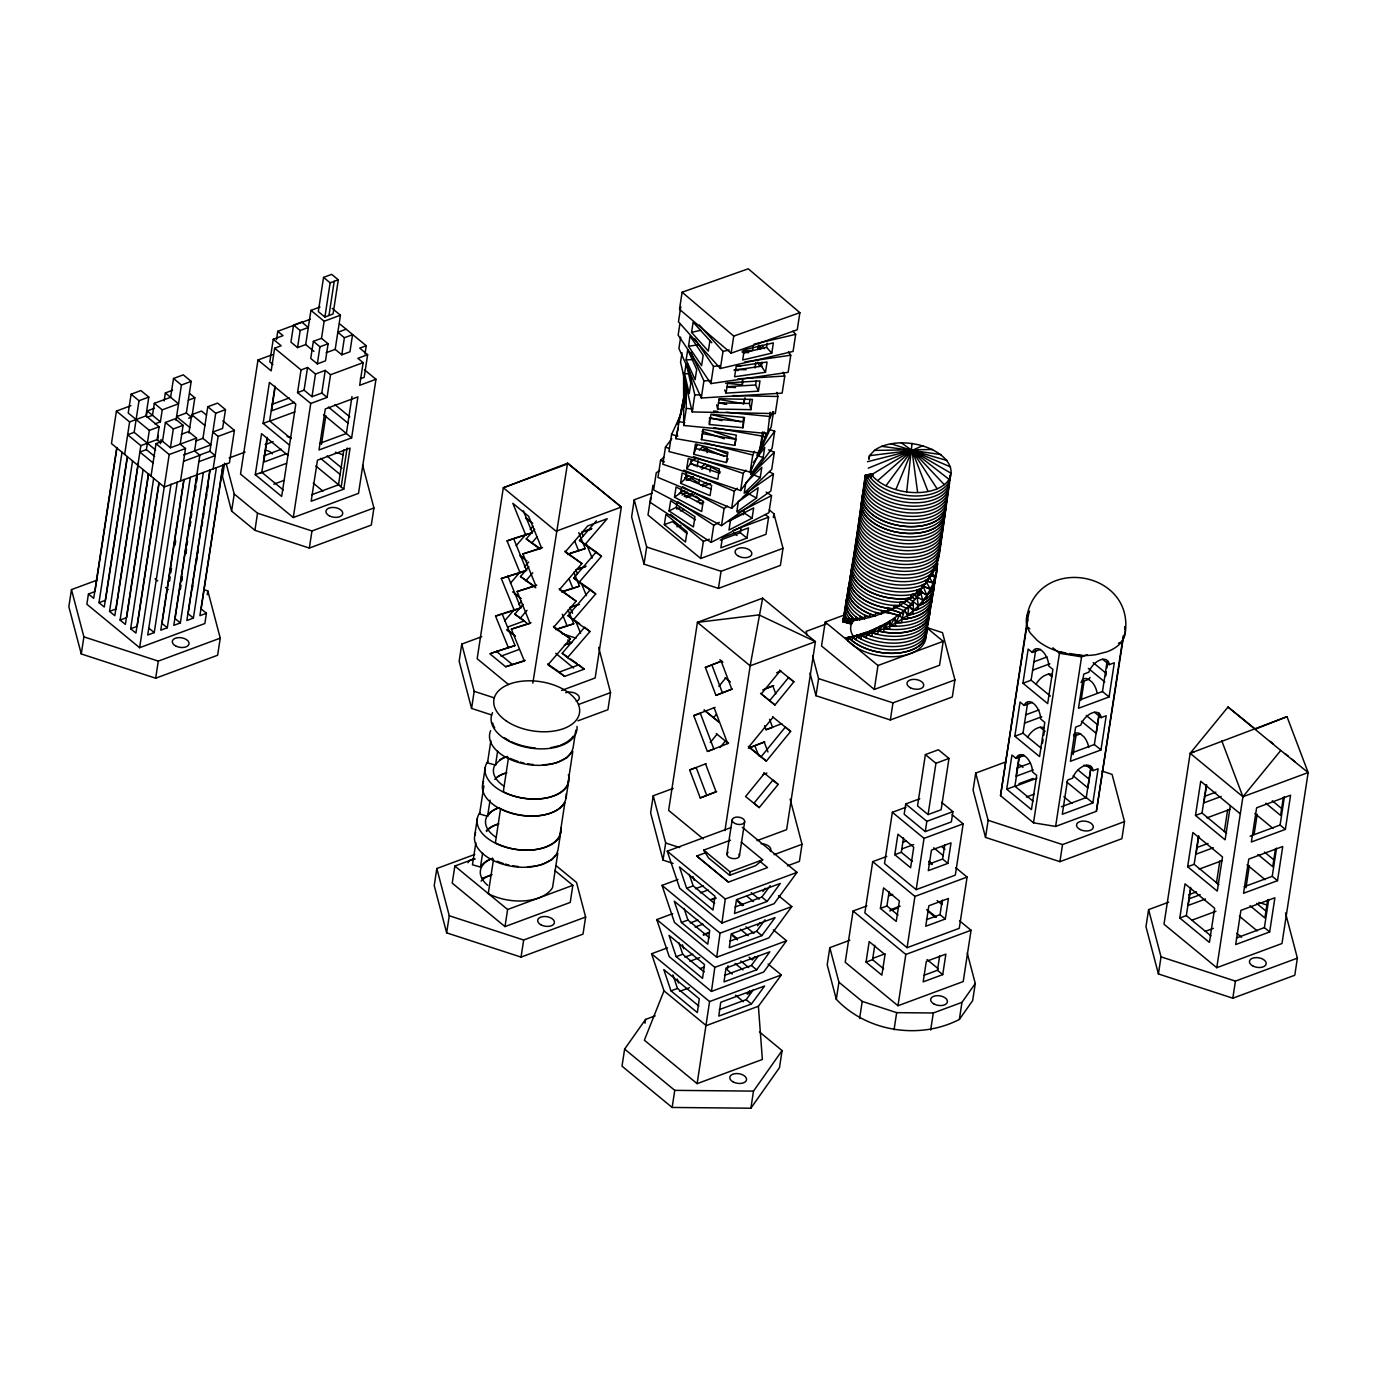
<?xml version="1.0" encoding="UTF-8"?>
<svg xmlns="http://www.w3.org/2000/svg" width="1377" height="1377" viewBox="0 0 1377 1377"><rect width="100%" height="100%" fill="white"/><g stroke="black" fill="none" stroke-linecap="round" stroke-linejoin="round"><path stroke-width="1.5" d="M912.056 443.36L906.686 491.709M843.189 621.715L851.399 623.988L851.915 620.562L851.399 623.988L843.189 621.715L851.451 623.058M741.239 842.122L762.686 859.782L755.732 865.651L729.638 875.324L730.068 871.882L703.681 850.143L730.533 840.177M949.51 482.948A42.274 24.304 8.7 0 1 908.063 502.467A42.274 24.304 8.7 0 1 865.685 475.013L865.169 478.439L865.685 475.013L872.261 475.495M667.484 947.841L651.545 953.762L709.585 1001.561L697.123 1083.647L762.359 1059.464L758.4 1006.26L781.344 974.95L768.073 964.038M773.306 929.836L786.56 940.766L763.633 972.059L711.461 991.406L714.818 967.36L656.777 919.578L672.716 913.657M778.539 895.652L791.792 906.582L768.865 937.875L716.694 957.222L720.051 933.176L662.01 885.377L677.949 879.473M742.306 827.319L797.025 872.381L774.098 903.691L721.909 923.038L725.283 898.992L667.243 851.193L731.015 827.543M938.253 559.32L939.252 552.779L938.253 559.32A42.274 24.304 8.7 0 1 887.373 572.677A42.274 24.304 8.7 0 1 856.769 539.457M97.457 579.992L71.466 589.614L68.85 606.723L81.277 653.955L155.67 678.207L217.635 655.245L220.251 638.153L207.824 590.905L203.813 589.597M117.011 447.491L94.961 591.576L88.438 593.986L86.871 604.245L139.628 647.706L204.863 623.523L206.43 613.264L201.145 608.909L223.194 464.841M130.918 405.699L116.425 411.086L111.451 443.566L164.224 487.01L229.443 462.827L234.417 430.347L222.867 420.846M81.277 653.955L83.894 636.862L71.466 589.614M116.735 447.904L93.705 598.341L88.438 593.986M127.286 456.596L104.256 607.033L98.989 602.678L122.002 452.258M160.455 442.292L157.15 439.59L159.112 426.767L145.928 415.906L148.802 397.092L140.884 390.569L131.108 394.201L128.216 413.014L149.336 430.381L146.392 449.625L154.637 456.407M124.653 454.427L129.61 421.947L116.425 411.086M127.235 458.3L105.513 600.269L98.989 602.678M155.618 450.004L134.171 432.344L139.008 400.724L131.108 394.201M134.171 432.344L127.648 434.771L140.85 445.632L114.825 615.726L109.54 611.371L132.553 460.934M138.44 462.758L116.064 608.961L109.54 611.371M146.427 416.078L147.201 410.948L154.448 408.263M148.389 473.981L125.376 624.418L120.092 620.063L143.122 469.626M191.3 417.076L186.36 412.997L191.196 381.377L183.279 374.854L173.502 378.486L170.628 397.282L154.31 403.341L152.486 415.303L147.046 417.317M148.664 473.568L126.615 617.653L120.092 620.063M151.022 476.149L155.997 443.669L162.52 441.26L170.438 447.766L196.532 438.093L194.57 450.916L199.837 455.271L173.812 625.347L180.335 622.938L203.366 472.5M157.529 440.623L158.303 435.493M154.964 423.841L160.403 421.827L162.228 409.847L154.31 403.341M164.121 400.914L165.343 392.944L172.59 390.259M158.94 482.673L135.927 633.093L130.643 628.755L153.673 478.318M160.438 443.687L161.092 439.452M162.52 441.26L165.395 422.446L175.189 418.815L183.107 425.338L180.215 444.151L185.499 448.489L180.525 480.969M158.889 484.377L137.166 626.328L130.643 628.755M139.628 647.706L169.199 454.53L155.997 443.669M170.438 447.766L173.313 428.97L165.395 422.446M176.015 420.295L181.42 385.009L173.502 378.486M171.023 484.188L147.718 635.021L154.241 632.611L177.272 482.174M188.924 432.98L191.73 414.666L201.507 411.034L206.464 415.114M189.888 393.684L194.845 397.764L191.902 416.99L188.632 418.195M183.795 479.764L160.765 630.184L167.288 627.774L190.319 477.337M184.07 479.351L162.021 623.42L167.288 627.774M169.543 581.128L170.197 576.894M170.834 572.66L171.488 568.426M175.051 545.12L175.705 540.868M155.67 678.207L158.286 661.115L220.251 638.153M197.1 474.514L175.068 618.583L180.335 622.938M183.692 454.944L210.87 444.874L202.953 438.351L207.789 406.731L217.583 403.1L225.501 409.623L222.626 428.419L212.833 432.051L218.117 436.389L213.142 468.868M181.385 581.352L182.039 577.118M185.602 553.812L186.256 549.561M186.911 545.326L187.547 541.092M189.819 526.255L190.474 522.021M191.128 517.786L191.764 513.552M195.327 490.246L195.982 486.012M196.636 481.761L197.272 477.526M180.37 589.425L181.024 585.173M181.661 580.939L182.315 576.705M185.878 553.399L186.532 549.165M190.095 525.859L190.749 521.625M198.856 461.674L215.173 455.632L209.889 451.277L215.707 413.255L207.789 406.731M209.872 470.091L186.859 620.511L193.382 618.101L216.396 467.664M210.147 469.677L188.115 613.746L193.382 618.101M192.212 589.631L192.866 585.397M196.429 562.091L197.083 557.857M197.737 553.606L198.374 549.371M201.954 526.066L202.591 521.831M203.245 517.597L203.899 513.363M206.154 498.526L206.808 494.291M207.462 490.057L208.099 485.806M222.919 465.254L199.906 615.674L206.43 613.264M224.537 463.257L222.506 476.562L231.611 511.125L254.917 530.317L309.343 548.063L371.308 525.085L373.924 507.993L362.564 464.858M207.256 594.709L207.824 590.905M231.611 511.125L234.228 494.016L226.189 463.533M272.474 354.629L257.981 359.999L240.527 474.101L293.284 517.545L358.519 493.362L375.973 379.277L364.44 369.776M310.376 319.206L277.758 331.289L283.042 335.644L273.248 339.258L269.789 361.927L272.956 364.544M289.514 445.15L263.127 423.41L269.41 382.393L295.797 404.115L281.665 496.426L255.279 474.704L261.561 433.669L287.948 455.408M273.248 339.258L281.166 345.782L274.643 348.209L271.183 370.861L257.981 359.999M276.502 339.534L277.758 331.289M283.249 489.937L261.802 472.277L267.138 437.404M291.098 438.661L269.651 421.001L274.987 386.128M267.138 439.573L263.678 462.138L286.709 453.601M274.987 388.297L271.527 410.845L294.54 402.325M254.917 530.317L257.533 513.208L234.228 494.016M293.559 325.058L300.169 330.497L308.31 327.468L301.718 322.046L293.559 325.058L290.943 342.15L297.552 347.589L305.694 344.56L313.939 351.359M297.552 347.589L300.169 330.497M293.284 517.545L310.754 403.461L297.552 392.6L301.029 369.931L274.643 348.209M305.694 344.56L310.927 310.376L319.998 307.019M310.754 403.461L327.055 397.419L321.788 393.065L311.994 396.696L304.076 390.173L307.553 367.504L301.029 369.931M321.512 338.329L313.354 341.358L310.737 358.45L317.33 363.889L325.488 360.86L328.105 343.768L321.512 338.329L324.129 321.237L310.927 310.376M323.543 277.397L318.311 311.581L324.903 317.02L333.062 313.99L338.294 279.806L331.685 274.367L323.543 277.397L330.136 282.819L324.903 317.02M311.994 396.696L315.471 374.028L307.553 367.504M317.33 363.889L319.946 346.78L313.354 341.358M328.983 315.505L334.215 281.304M321.788 393.065L325.247 370.396L315.471 374.028M327.055 397.419L330.532 374.751L325.247 370.396M345.971 329.258L337.813 332.287L344.405 337.726L352.564 334.697L349.947 351.789L341.789 354.818L335.196 349.379L340.429 315.195L332.184 308.396M321.461 444.358L325.85 415.647M309.343 548.063L311.959 530.971L373.924 507.993M341.789 354.818L344.405 337.726M343.785 489.145L350.068 448.127L317.45 460.211L311.168 501.245L343.785 489.145L338.501 484.807L343.837 449.935M351.996 396.593L346.35 433.531L319.498 443.48M341.152 486.976L347.107 448.007M351.634 437.869L357.917 396.851L325.299 408.935L319.016 449.969L351.634 437.869L323.561 414.632M360.258 378.795L364.182 377.35L367.642 354.681L357.865 358.313L363.132 362.65L359.672 385.319L375.973 379.277M364.991 353.992L366.248 345.747L339.878 324.025M481.743 636.673L461.76 644.092L459.143 661.184L471.571 708.415L491.675 714.973M474.807 854.428L436.836 868.508L434.22 885.6L446.647 932.849L521.04 957.101L583.005 934.14L585.621 917.048L576.533 882.485L556.325 865.84M471.571 708.415L474.187 691.323L461.76 644.092M474.617 858.714L454.84 866.047L452.224 883.139L504.998 926.601L570.233 902.417L572.849 885.325L554.707 870.384M446.647 932.849L449.263 915.757L436.836 868.508M474.704 835.615L477.32 818.523M482.621 784.477L485.238 767.368M483.895 785.819L479.575 813.979L487.596 816.251A33.823 19.45 8.7 0 1 499.576 807.593M490.883 740.706L487.51 762.841L495.513 765.113A33.823 19.45 8.7 0 1 507.511 756.438M475.857 842.655L472.466 864.79L480.47 867.062A33.823 19.45 8.7 0 1 492.467 858.387M487.596 816.251L490.057 800.157M495.513 765.113L497.665 751.033M480.47 867.062L482.638 852.983M508.526 757.522L503.293 791.723A42.274 24.304 8.7 0 0 567.599 785.561L572.832 751.377L567.014 757.66L557.84 762.204A42.274 24.304 8.7 0 1 542.607 764.82M493.482 859.472L488.25 893.673A42.274 24.304 8.7 0 0 552.556 887.511L557.788 853.327L551.97 859.609L542.796 864.154A42.274 24.304 8.7 0 1 527.58 866.77M532.83 683.181L567.548 463.223L621.32 507.046L595.157 677.983L561.558 690.445M504.998 926.601L507.614 909.508L454.84 866.047M521.04 957.101L523.656 940.009L585.621 917.048M575.793 730.189L573.176 747.298A42.274 24.304 8.7 0 1 524.327 763.891A42.274 24.304 8.7 0 1 490.66 730.602M560.749 832.138L558.133 849.248A42.274 24.304 8.7 0 1 556.463 853.774M566.067 798.092L568.667 781M652.216 493.138L634.229 499.799L631.613 516.891L644.04 564.14L718.433 588.392L780.398 565.413L783.014 548.321L773.926 513.776L769.261 509.938M598.668 647.431L610.545 692.614L607.928 709.706L577.944 720.825M650.615 497.94L647.999 515.032L700.755 558.494L765.991 534.31L768.607 517.201L765.302 514.499M682.114 292.217L679.498 309.309L731.118 353.183L797.266 329.757L799.882 312.665L748.262 268.79L682.114 292.217L733.734 336.091L731.118 353.183M652.922 485.341L650.305 502.433L711.134 542.366L768.917 512.709L771.533 495.617L766.163 492.088M680.789 306.623L678.465 321.822L720.378 368.52L793.066 351.428L795.682 334.336L792.877 331.22M679.894 323.75L678.155 335.145L710.893 383.581L788.143 372.306L790.759 355.214L788.419 351.755M644.04 564.14L646.656 547.03L634.229 499.799M663.645 457.336L660.564 460.331L657.948 477.423L731.669 508.32L771.722 469.35L774.339 452.258L768.521 449.814M680.651 337.107L678.913 348.501L701.289 397.987L782.153 393.133L784.77 376.041L783.048 372.238M671.752 438.729L665.452 447.164L662.836 464.256L740.602 490.539L772.084 448.317L774.7 431.225L768.71 429.211M682.011 352.736L680.565 362.237L692.201 411.947L775.285 413.582L777.902 396.49L776.921 392.359M681.202 413.72L671.563 434.478L668.947 451.57L750.155 472.104L771.206 426.818L773.53 411.637M683.594 372.616L683.698 425.476L767.591 433.6L770.156 412.239M686.159 359.931L687.725 349.672L696.676 369.466L695.11 379.725L686.159 359.931L694.232 359.449M688.5 346.247L690.066 335.988L703.165 355.369L701.599 365.628L688.5 346.247L698.156 344.852M684.576 373.735L686.142 363.476L690.789 383.357L689.223 393.615L684.576 373.735L688.724 373.804M709.895 340.842L708.329 351.101L691.564 332.408L693.13 322.149L711.823 342.735M763.65 432.43L759.192 453.119L675.918 438.661L683.887 396.748M684.989 379.501L683.732 387.712L684.008 407.334L685.591 397.075L685.367 381.377M680.772 412.773L677.346 424.305M664.351 524.654L665.917 514.396L687.02 531.78L685.453 542.039L664.351 524.654L672.51 521.625L687.106 533.656M669.067 510.987L670.651 500.746L694.972 516.702L693.406 526.961L669.067 510.987L676.296 507.287L676.916 503.19M683.698 425.476L686.314 408.384L685.918 380.654M674.506 497.217L676.073 486.959L703.217 501.245L701.65 511.504L674.506 497.217L680.668 492.897L681.305 488.801M680.582 483.275L682.149 473.017L711.634 485.375L710.067 495.634L680.582 483.275L685.591 478.404L686.538 472.242M692.201 411.947L694.8 394.838L687.536 363.786M686.693 468.731L688.259 458.472L719.362 468.989L717.796 479.23L686.693 468.731L690.617 463.447L691.254 459.35M701.289 397.987L703.905 380.895L690.996 352.34M693.836 454.307L695.402 444.048L727.882 452.276L726.316 462.534L693.836 454.307L697.089 444.547M696.056 448.541L696.676 444.427M697.175 466.751L698.122 460.589M701.427 439.59L702.993 429.331L736.299 435.115L734.733 445.373L701.427 439.59L703.337 429.538M710.893 383.581L713.51 366.489L694.8 338.811M699.499 479.144L698.879 483.258L691.271 478.267L687.725 480.091M709.396 424.495L710.962 414.236L744.527 417.489L742.943 427.748L709.396 424.495L709.327 420.398M673.233 788.367L653.232 795.768L650.615 812.86L663.043 860.109L673.112 863.379M707.021 452.706L707.606 448.919M720.378 368.52L722.994 351.428L699.241 324.972M717.641 409.021L719.207 398.762L752.444 399.416L750.878 409.675L717.641 409.021L716.677 404.872M709.912 471.984L710.79 466.287M655.159 1015.865L645.555 1019.428L624.624 1049.085L622.008 1066.177L672.148 1107.452L750.878 1108.21L779.468 1067.674L782.084 1050.565L759.45 1031.924M700.755 558.494L703.372 541.385L670.392 514.241M726.075 393.116L727.641 382.858L759.984 380.913L758.417 391.171L726.075 393.116L724.681 390.018M711.134 542.366L713.751 525.274L719.345 522.399M663.043 860.109L665.659 842.999L653.232 795.768M725.576 383.185L742.341 384.82L742.978 380.706M644.97 1023.231L645.555 1019.428M659.635 470.452L656.244 472.827L653.627 489.919L721.479 525.635L724.095 508.543L727.486 506.151M718.725 399.399L743.718 403.736L744.337 399.623M753.047 346.643L752.462 350.446L742.014 351.066M742.943 427.748L743.494 417.506M718.433 588.392L721.049 571.3L783.014 548.321M731.669 508.32L734.285 491.228L737.366 488.233M750.878 409.675L749.415 403.461L750.052 399.364M755.009 367.986L755.87 362.289M757.849 349.534L758.469 345.42L760.104 349.018M758.417 391.171L755.629 384.992L756.248 380.878M740.602 490.539L743.219 473.447L745.749 470.073M765.492 372.272L767.058 362.013L736.161 366.523L734.595 376.782L765.492 372.272L761.395 366.213L762.032 362.117M771.774 353.149L773.358 342.89L744.286 349.724L742.702 359.982L771.774 353.149L766.541 347.314L767.178 343.2M746.936 538.132L748.52 527.89L722.426 537.564L720.86 547.805L746.936 538.132L740.344 532.71L740.981 528.613M743.477 514.723L744.096 510.609M750.155 472.104L752.771 455.012L754.527 451.243M751.825 466.252L750.568 474.463L763.168 457.577L764.734 447.318L753.408 462.517M759.192 453.119L762.703 431.896M752.1 518.182L753.667 507.924L730.567 519.783L728.984 530.042L752.1 518.182L744.492 513.191L728.502 521.401M756.989 455.116L765.405 436.991L766.042 432.894M756.541 497.992L758.107 487.733L738.365 501.589L736.798 511.831L756.541 497.992L748.055 493.534L743.132 496.994M760.224 477.612L761.808 467.354L745.766 482.948L744.2 493.207L760.224 477.612L752.858 474.531M672.148 1107.452L674.764 1090.36L624.624 1049.085M769.674 471.95L773.444 473.946L770.827 491.038L721.479 525.635M724.956 830.606L750.172 665.814L762.634 598.169L815.408 641.63L786.628 829.66L756.989 840.658M773.34 517.563L773.926 513.776M726.918 853.947L732.168 819.763M739.432 855.978L744.682 821.811A6.334 3.649 8.7 0 0 735.869 817.163A6.334 3.649 8.7 0 0 734.716 823.377A6.334 3.649 8.7 0 0 744.682 821.811M750.878 1108.21L753.494 1091.118L782.084 1050.565M844.979 614.744L825.202 622.077L821.553 646.002L874.309 689.447L939.544 665.263L943.211 641.338L926.721 627.757M926.428 627.413L942.505 632.663L954.932 679.894L952.316 696.986L890.351 719.964L815.959 695.712L818.575 678.603L812.637 656.02M790.14 799.108L802.034 844.29L799.417 861.382L787.42 865.84M864.756 478.645L865.29 475.237L869.73 475.891M869.524 455.598L868.99 459.023L869.524 455.598L874.464 450.399L932.625 449.504M844.824 611.887A42.274 24.304 8.7 0 0 844.204 621.406L854.274 620.631L845.977 621.268L846.511 617.843L848.748 620.993L858.646 618.841L851.485 620.666L852.002 617.257A42.274 24.304 8.7 0 1 847.01 598.22M874.464 450.399A42.274 24.304 8.7 0 1 938.426 453.188A42.274 24.304 8.7 0 1 933.572 490.126A42.274 24.304 8.7 0 1 871.297 474.497L870.78 477.922L869.059 474.704L872.984 474.084M925.464 632.284A42.274 24.304 8.7 0 1 898.527 656.347A42.274 24.304 8.7 0 1 848.249 641.045L848.766 637.62L858.99 634.745L849.075 637.568L851.933 640.58A42.274 24.304 8.7 0 0 901.591 652.612A42.274 24.304 8.7 0 0 925.981 628.893M851.933 640.58L852.466 637.172L858.99 634.745M864.636 618.566L859.661 619.667L860.195 616.242L864.636 618.566L865.41 616.672M869.748 617.292L864.412 618.703L864.928 615.278L869.748 617.292L869.317 615.226M870.144 614.039L875.273 615.708L869.627 617.464L870.144 614.039A42.274 24.304 8.7 0 1 848.542 586.74M875.187 615.898L875.703 612.472L881.039 613.746L875.187 615.898A42.274 24.304 8.7 0 1 850.005 583.246M849.816 940.25L829.815 947.651L827.198 964.743L836.304 999.306C867.114 1031.924 919.698 1039.928 959.356 1019.445L972.661 1000.597L975.277 983.505L967.256 953.004M881.073 613.97L881.59 610.562L887.046 611.422L881.073 613.97A42.274 24.304 8.7 0 1 849.798 581.301M874.309 689.447L877.975 665.521L825.202 622.077M883.569 632.077L884.946 623.867L880.161 626.26L878.251 630.786L883.569 632.077A42.274 24.304 8.7 0 0 929.251 608.445A42.274 24.304 8.7 0 1 877.958 630.924L872.329 632.68L875.324 628.446L879.92 626.363L877.442 634.349L872.329 632.68L879.92 626.363M887.872 608.255L893.346 608.703L887.339 611.681L887.872 608.255A42.274 24.304 8.7 0 1 851.554 573.176M893.398 608.909L893.931 605.484L899.319 605.501L893.398 608.909A42.274 24.304 8.7 0 1 850.9 574.674M836.304 999.306L838.92 982.214L829.815 947.651M899.422 605.708L899.956 602.283L905.171 601.869L899.422 605.708A42.274 24.304 8.7 0 1 853.034 568.34M866.908 905.877L853.069 911.006L845.22 962.282L897.976 1005.744L963.212 981.56L971.06 930.267L959.511 920.765M852.69 566.343A42.274 24.304 8.7 0 0 863.327 591.783A42.274 24.304 8.7 0 0 905.119 602.093L905.687 598.668A42.274 24.304 8.7 0 1 852.604 564.312A42.274 24.304 8.7 0 0 867.062 590.303A42.274 24.304 8.7 0 0 911.006 598.014L916.17 593.367L911.54 594.606L911.006 598.014M890.351 719.964L892.967 702.872L954.932 679.894M902.038 618.996L907.804 615.192L904.362 610.372L902.038 618.996L907.271 618.617L907.804 615.192A42.274 24.304 8.7 0 0 932.453 593.556M886.754 856.425L872.708 861.641L864.859 912.934L907.082 947.686L959.253 928.339L967.102 877.063L955.741 867.699M921.385 588.685L921.919 585.277L925.637 583.297L921.385 588.685A42.274 24.304 8.7 0 1 871.486 585.191A42.274 24.304 8.7 0 1 854.411 556.033M866.047 962.11L869.18 941.593L885.015 954.622L881.865 975.14L866.047 962.11L872.57 959.683L883.638 968.806M933.572 586.516A42.274 24.304 8.7 0 1 918.545 605.846L913.381 610.493L913.192 601.525L908.958 605.932L913.381 610.493L918.029 609.271L918.545 605.846L913.054 601.37L916.944 596.671L918.356 605.656L922.573 604.038L923.106 600.63L916.772 596.534L920.284 591.542L927.117 595.071L926.601 598.479L922.883 600.458L920.284 591.542L919.75 594.95L916.772 596.534M925.929 583.452L926.446 580.027L929.613 577.738L925.929 583.452A42.274 24.304 8.7 0 1 875.583 583.349A42.274 24.304 8.7 0 1 854.256 554.07M859.609 1018.498L862.226 1001.406L838.92 982.214M906.049 807.215L892.365 812.292L884.516 863.568L916.17 889.645L955.311 875.135L963.16 823.842L952.075 814.719M929.923 577.875L930.456 574.45L933.004 571.885L929.923 577.875A42.274 24.304 8.7 0 1 877.338 580.388A42.274 24.304 8.7 0 1 855.496 549.148M872.57 959.683L874.756 945.328M880.402 908.407L883.552 887.89L899.388 900.919L896.238 921.437L880.402 908.407L886.926 905.98L898.011 915.103M933.365 571.954L935.792 565.723L933.365 571.954A42.274 24.304 8.7 0 1 881.693 578.288A42.274 24.304 8.7 0 1 855.341 547.185M922.934 586.034L930.284 589.063L932.831 586.482L933.365 583.073A42.274 24.304 8.7 0 0 935.947 573.848M936.205 565.689L937.909 559.269L936.205 565.689A42.274 24.304 8.7 0 1 882.468 574.915A42.274 24.304 8.7 0 1 857.337 540.989M940.233 546.256L939.82 539.595L940.233 546.256A42.274 24.304 8.7 0 1 891.917 566.549A42.274 24.304 8.7 0 1 858.887 530.644M886.926 905.98L889.129 891.625M894.775 854.704L897.924 834.187L913.743 847.216L910.61 867.734L894.775 854.704L901.298 852.277L912.383 861.417M919.784 798.746L905.722 803.961L904.155 814.22L925.258 831.588L951.352 821.914L952.918 811.655L941.558 802.309M901.298 852.277L903.501 837.922M925.378 754.596L917.53 805.889L928.081 814.582L941.128 809.745L948.977 758.452L938.426 749.759L925.378 754.596L935.93 763.288L928.081 814.582M894.052 1029.738L896.668 1012.646L862.226 1001.406M897.976 1005.744L905.825 954.45L853.069 911.006M907.082 947.686L914.93 896.41L872.708 861.641M916.17 889.645L924.019 838.352L892.365 812.292M925.258 831.588L926.841 821.329L905.722 803.961M947.875 863.379L951.025 842.862L931.454 850.108L928.305 870.625L947.875 863.379L942.608 859.024L944.794 844.669M945.311 919.01L948.443 898.492L928.873 905.739L925.74 926.256L945.311 919.01L940.026 914.655L942.229 900.3M942.522 900.403L941.902 904.517L937.152 900.592M942.729 974.623L945.879 954.123L926.308 961.37L923.175 981.887L942.729 974.623L937.462 970.286L939.665 955.931M930.663 1030.082L933.279 1012.99L961.972 1002.353L975.277 983.505M1005.692 761.963L975.708 773.082L973.091 790.174L985.519 837.405L1059.911 861.675L1121.894 838.696L1124.51 821.604L1112.065 774.373L1102.013 771.086M985.519 837.405L988.135 820.313L975.708 773.082M959.356 1019.445L961.972 1002.353M1123.701 635.417L1096.385 811.311L1055.625 826.424L1033.49 822.809L1000.511 795.665L1026.674 624.71M1027.827 619.753L1000.511 795.665M1029.015 612.025L1026.467 626.087L1029.772 628.79M1016.071 758.417A13.546 7.694 69.7 0 1 1023.696 755.388L1025.624 756.662A13.546 7.694 69.7 0 1 1032.561 771.998L1036.692 775.389L1031.459 809.59L1006.725 789.21L1011.957 755.026L1016.071 758.417L1024.23 755.405M1024.178 705.437A13.546 7.694 69.7 0 1 1031.803 702.39L1033.731 703.664A13.546 7.694 69.7 0 1 1040.668 719.001L1044.799 722.409L1039.566 756.593L1014.832 736.23L1020.064 702.029L1024.178 705.437L1032.337 702.408M1032.285 652.44A13.546 7.694 69.7 0 1 1039.928 649.41L1041.838 650.684A13.546 7.694 69.7 0 1 1048.775 666.02L1052.906 669.411L1047.673 703.595L1022.939 683.233L1028.171 649.049L1032.285 652.44L1040.444 649.41M1019.118 756.18L1016.037 776.284L1033.232 769.915M1033.008 801.139L1014.883 786.198L1019.496 756.025M1041.115 748.141L1022.991 733.201L1027.603 703.027M1050.393 696.108L1031.098 680.204L1035.711 650.047M1042.475 743.442L1043.095 739.415M1043.714 735.387L1044.317 731.376M1033.49 822.809L1059.653 651.872L1065.695 652.853M1055.625 826.424L1081.788 655.486L1069.705 653.507M1081.22 699.981L1083.992 681.873M1073.079 754.63L1076.16 734.526M1059.911 861.675L1062.528 844.583L1124.51 821.604M1092.856 802.946L1098.089 768.762L1092.994 770.655A13.546 7.969 -50.5 0 0 1084.112 765.887A13.546 7.969 -50.5 0 0 1072.614 778.212L1067.519 780.088L1062.287 814.289L1092.856 802.946L1086.264 797.524L1090.877 767.35M1100.98 749.949L1106.196 715.765L1101.101 717.658A13.546 7.969 -50.5 0 0 1092.219 712.89A13.546 7.969 -50.5 0 0 1080.721 725.214L1075.626 727.108L1070.394 761.292L1100.98 749.949L1094.371 744.527L1098.984 714.353M1109.087 696.969L1114.32 662.767L1109.225 664.661A13.546 7.969 -50.5 0 0 1100.326 659.893A13.546 7.969 -50.5 0 0 1088.828 672.217L1083.733 674.11L1078.501 708.294L1109.087 696.969L1102.478 691.529L1107.108 661.356M1090.997 767.815L1087.916 787.919L1073.199 775.802M1099.345 713.303L1096.264 733.425L1081.427 721.204M1105.748 675.918L1106.368 671.907M1106.97 667.879L1107.9 661.838M1096.385 811.311L1122.548 640.374M1124.682 629.048L1124.889 627.688M1168.591 902.21L1148.59 909.612L1145.974 926.704L1158.418 973.952L1232.811 998.205L1294.776 975.243L1297.392 958.134L1285.498 912.951M1286.996 716.66L1255.376 729.121L1228.009 707.021L1190.158 753.305L1163.995 924.242L1216.769 967.704L1281.987 943.52L1308.15 772.566L1286.996 716.66L1190.158 753.305L1242.915 796.749L1216.769 967.704M1158.418 973.952L1161.035 956.86L1148.59 909.612M1179.796 918.011L1185.029 883.827L1214.652 908.218L1209.419 942.402L1179.796 918.011L1186.32 915.602L1211.003 935.912M1187.645 866.735L1192.878 832.534L1222.501 856.924L1217.268 891.108L1187.645 866.735L1194.169 864.308L1218.852 884.636M1230.349 805.648L1225.117 839.832L1195.494 815.442L1200.727 781.258L1240.298 813.841M1186.32 915.602L1190.64 887.442M1194.169 864.308L1198.489 836.149M1226.7 833.343L1202.018 813.032L1206.338 784.873M1190.657 889.353L1188.196 905.446L1205.46 899.043M1198.816 836.063L1196.045 854.17L1213.309 847.767M1206.665 784.787L1203.894 802.877L1221.158 796.474M1216.459 882.984L1219.85 860.849M1224.308 831.691L1227.682 809.573M1245.961 887.804L1249.335 865.668M1254.103 834.496L1257.184 814.392M1232.811 998.205L1235.427 981.112L1297.392 958.134M1267.666 899.869L1264.895 917.977L1250.058 905.756M1275.515 848.593L1272.744 866.684L1257.907 854.463M1283.364 797.3L1280.593 815.408L1265.756 803.187M1269.663 931.954L1274.895 897.77L1240.918 910.369L1235.685 944.553L1269.663 931.954L1264.396 927.616L1268.699 899.456M1277.512 880.678L1282.744 846.494L1248.767 859.076L1243.534 893.277L1277.512 880.678L1272.228 876.323L1276.548 848.18M1285.361 829.384L1290.593 795.2L1256.616 807.8L1251.383 841.984L1285.361 829.384L1280.076 825.047L1284.397 796.887M936.567 570.13L937.599 563.589L936.567 570.13L933.623 567.255M727.985 965.725L727.297 969.976L732.254 974.038M931.317 600.372A42.274 24.304 8.7 0 1 896.169 622.783L890.179 625.726L894.826 617.808L895.652 626.191L890.179 625.726L889.938 620.855L885.084 623.729L884.241 628.48L889.697 629.358L889.955 621.01L899.68 614.262L896.152 622.576L901.556 622.611L902.09 619.202L899.646 614.09L904.362 610.372M1123.512 635.399L1122.341 641.734L1118.451 643.179M681.099 410.707L683.56 399.296M681.581 411.448L682.39 407.644M675.918 438.661L678.155 428.316M734.733 445.373L736.006 439.418L702.7 433.635M743.718 403.736L744.991 397.781M1026.553 618.153C1036.674 554.07 1135.767 570.336 1125.009 634.246M651.545 953.762L664.007 990.838L644.367 1040.203L697.123 1083.647M895.945 489.369L911.987 450.434L922.797 445.683M726.316 462.534L728.072 458.765M769.433 419.159L772.945 411.62M761.929 437.611L764.459 432.171M923.072 586.223L926.773 594.984L930.473 589.287L923.072 586.223L920.008 591.456L926.773 594.984L929.957 592.695L930.473 589.287A42.274 24.304 8.7 0 0 935.396 577.428M875.307 628.618L872.329 632.886L871.796 636.312L866.976 634.298L875.307 628.618L870.935 630.425L866.787 634.436L861.83 635.537L866.271 637.861L866.787 634.436A42.274 24.304 8.7 0 0 928.649 618.48M762.858 891.539L765.251 888.268M734.974 907.047L761.842 897.081L770.225 885.635M767.109 901.436L780.294 883.449L736.437 899.697L734.492 913.519L767.109 901.436L761.842 897.081M757.625 925.74L760.018 922.47M729.741 941.231L756.61 931.282L764.992 919.836M761.877 935.62L775.062 917.633L731.204 933.899L729.259 947.703L761.877 935.62L756.61 931.282M754.785 956.654L752.393 959.924L749.088 957.204M724.509 975.415L751.377 965.466L758.555 955.655M756.644 969.804L769.829 951.817L725.972 968.083L724.027 981.904L756.644 969.804L751.377 965.466M749.553 990.838L747.16 994.108L750.413 992.903M719.276 1009.616L746.145 999.65L753.322 989.839M751.412 1004.005L764.596 986.018L720.739 1002.267L718.794 1016.088L751.412 1004.005L746.145 999.65M886.117 485.547L911.987 450.434L940.87 454.548M758.331 453.188L774.7 431.225M889.955 621.01L884.241 628.48L890.213 625.933A42.274 24.304 8.7 0 0 930.37 601.594M922.883 600.458L927.117 595.071A42.274 24.304 8.7 0 0 934.26 577.514M718.828 686.4L725.576 678.155M704.008 709.93L713.596 717.675L716.281 714.37M710.239 742.53L716.987 734.268M780.174 670.823L761.257 693.956L774.941 705.007L793.858 681.856L788.591 677.518L769.674 700.652L760.534 693.285M719.999 747.591L725.404 740.981L728.037 743.15M773.065 717.262L748.795 746.954L766.352 761.12L790.639 731.428L785.355 727.09L761.085 756.782L748.313 746.472M764.476 773.375L745.559 796.526L759.243 807.576L778.177 784.425L772.893 780.088L753.976 803.221L759.243 807.576M1242.915 796.749L1280.765 750.465L1308.15 772.566L1242.915 796.749L1221.778 740.843M516.168 545.636L525.997 534.242M530.197 529.353L533.002 526.1M539.87 549.044L526.255 538.923L534.672 529.164M531.522 543.278L537.133 536.755M510.419 583.246L520.231 571.851M524.448 566.963L528.648 562.074M535.791 587.807L520.489 576.533L528.906 566.756M525.773 580.887L532.796 572.746M504.653 620.855L514.482 609.46M518.681 604.572L521.487 601.319M528.372 624.263L514.74 614.142L523.157 604.365M601.456 556.325L596.189 551.97L573.744 578.03L579.011 582.385L601.456 556.325L579.493 540.421L596.327 520.885M520.024 618.497L527.03 610.338M584.777 544.776L607.223 518.716L587.652 525.962L565.207 552.022L581.903 563.572L559.458 589.631L576.137 601.181L553.692 627.241L570.388 638.79L547.943 664.85L564.639 676.4L584.192 669.153L578.925 664.798L559.355 672.062L547.667 663.972M567.995 615.639L590.44 589.58L595.707 593.935L573.262 619.994L567.995 615.639L579.665 623.729M562.229 653.249L584.674 627.189L589.958 631.544L567.513 657.604L562.229 653.249L567.238 656.709M918.356 605.656L923.106 600.63M884.946 623.867L878.251 630.786L884.103 628.652A42.274 24.304 8.7 0 0 930.198 607.188M699.223 450.107L702.218 447.181L723.941 456.286M752.771 473.24L774.339 452.258M877.872 480.504L911.987 450.434L946.98 460.486M905.154 602.093L910.662 597.859L905.687 598.668M702.855 450.554L706.212 448.196M690.514 462.259L695.454 458.799M685.092 478.267L688.466 475.908L684.696 477.922M700.239 467.646L705.282 464.118L720.36 472.053M746.214 493.035L773.444 473.946M851.537 622.232L852.759 621.406L843.154 621.509L843.671 618.101L844.531 621.337L851.537 622.232L843.154 621.509A42.274 24.304 8.7 0 1 844.29 615.209M871.779 474.566L911.987 450.434L950.509 466.889M861.83 635.537L870.763 630.528L861.589 635.658L857.079 636.484L861.073 639.083L861.589 635.658A42.274 24.304 8.7 0 0 908.166 641.389A42.274 24.304 8.7 0 0 927.564 618.6M859.661 619.667L863.981 617.43M862.536 633.575L852.793 637.138L862.536 633.575L852.793 637.138L856.253 639.961L856.769 636.553A42.274 24.304 8.7 0 0 901.057 646.054A42.274 24.304 8.7 0 0 927.496 627.43M701.668 469.23L709.189 465.357M686.228 480.298L693.337 476.649M679.326 493.293L684.662 490.556M682.08 495.014L687.743 492.123M700.927 485.358L706.573 482.449M737.986 512.829L771.533 495.617M868.25 468.163L911.987 450.434L951.232 473.361M705.368 667.415L721.169 661.184L731.755 689.137L715.937 695.368L705.368 667.415L721.772 661.098M715.937 695.368L732.34 689.051M776.628 672.819L780.587 671.27M728.622 743.253L707.365 751.481L693.784 715.627L715.059 707.382M765.405 688.775L772.772 685.866L775.785 693.836M762.703 689.98L773.771 685.626M764.562 725.731L766.06 729.724L781.809 723.665M716.66 791.62L700.256 797.937L689.67 769.984L706.074 763.667M748.382 748.21L764.183 741.979L767.97 751.962M750.017 747.608L764.786 741.893M700.256 797.937L716.057 791.706L705.489 763.753M762.91 774.614L766.851 773.048M926.48 632.095A42.274 24.304 8.7 0 1 896.444 653.163A42.274 24.304 8.7 0 1 848.766 637.62L846.012 637.895L855.926 635.795L846.012 637.895L848.249 641.045M858.559 619.082L855.306 620.304A42.274 24.304 8.7 0 1 847.01 598.341M330.136 282.819L338.294 279.806M324.129 321.237L340.429 315.195M139.008 400.724L148.802 397.092M181.42 385.009L191.196 381.377M319.946 346.78L328.105 343.768M129.61 421.947L145.928 415.906M162.228 409.847L178.528 403.805L165.343 392.944M188.322 400.173L194.845 397.764M326.142 352.736L335.196 349.379M366.248 345.747L359.724 348.157L367.642 354.681M186.36 412.997L176.566 416.629L189.768 427.49M149.336 430.381L159.112 426.767M173.313 428.97L183.107 425.338M215.707 413.255L225.501 409.623M330.532 374.751L363.132 362.65M140.85 445.632L157.15 439.59M181.368 434.271L188.615 431.586L196.532 438.093M297.552 392.6L304.076 390.173M146.392 449.625L139.869 452.035L153.054 462.896M272.009 404.373L289.273 397.97M195.706 441.036L202.953 438.351M169.199 454.53L185.499 448.489M218.117 436.389L234.417 430.347M263.127 423.41L269.651 421.001M269.961 421.104L294.902 411.861M199.028 455.305L209.889 451.277M183.537 461.312L199.837 455.271M229.133 457.99L245.123 452.052M265.107 444.651L273.094 441.673M264.16 455.667L281.424 449.263M255.279 474.704L261.802 472.277M260.356 473.051L286.45 463.378M273.799 484.188L283.834 480.47M311.65 494.773L338.501 484.807M568.546 463.584L503.311 487.768L477.165 658.722L508.492 684.524M523.398 510.833L532.297 532.727L513.587 538.493L526.548 570.336L520.024 572.746L507.063 540.903L511.969 539.096M507.063 540.903L532.297 532.727M688.19 479.798L692.201 478.301M682.975 493.827L686.882 492.364M702.545 486.563L710.36 483.654M508.509 647.965L495.565 616.121L502.089 613.712L515.032 645.538L489.799 653.731L505.634 666.761L524.344 660.994L511.383 629.151L530.093 623.385L517.15 591.542L535.86 585.776L522.899 553.95L542.521 547.495M583.228 531.574L591.869 528.613M684.283 496.563L692.304 493.586M686.142 497.665L694.18 494.687M676.692 509.042L680.703 507.562M696.762 501.607L700.773 500.126L695.833 496.047M680.358 510.919L684.266 509.456M699.929 503.655L703.836 502.209M507.838 576.102L520.781 607.928L514.258 610.355L501.314 578.512L526.548 570.336M567.496 554.449L585.242 548.562L578.77 532.641M676.864 526.754L680.892 525.274M517.15 591.542L536.755 585.087M577.479 569.183L586.12 566.205M561.747 592.058L579.493 586.172L573.83 572.247M703.372 541.385L709.31 539.199M733.029 530.403L768.607 517.201M720.274 540.145L740.344 532.71M507.734 627.034L523.725 621.113M511.383 629.151L531.006 622.697M572.522 613.367L570.095 607.395L576.619 604.968M491.434 653.128L515.032 645.538M555.998 629.65L573.744 623.781L568.081 609.856M501.004 656.175L519.06 649.479M505.634 666.761L525.257 660.306M565.964 644.402L570.87 642.577L567.703 639.978M762.634 598.169L697.416 622.352L668.637 810.399L703.268 838.92M578.564 704.473L610.545 692.614M826.131 623.97L806.147 631.372L807.232 635.486M851.485 620.666L858.68 618.893M777.919 672.389L781.172 671.184M693.784 715.627L700.308 713.2L713.888 749.071L708.983 750.878M877.975 665.521L943.211 641.338M766.06 729.724L772.583 727.297L769.571 719.328M689.67 769.984L696.194 767.557L706.78 795.51M1033.662 661.907L1047.036 656.949M1032.612 670.169L1049.825 663.8M482.088 878.371L492.123 874.653M1087.4 654.695L1081.565 656.846L1059.447 653.232L1052.854 647.81M1022.939 683.233L1031.098 680.204M1080.876 682.252L1089.035 679.24A13.546 7.694 69.7 0 1 1090.016 677.432M1025.555 714.904L1038.929 709.93M507.614 909.508L572.849 885.325M1079.551 700.032L1102.478 691.529M1024.505 723.166L1041.718 716.78M935.93 763.288L948.977 758.452M1014.832 736.23L1022.991 733.201M759.622 861.055L767.54 867.579L728.399 882.106L696.728 856.012L706.521 852.38M1074.163 736.161L1080.687 733.734M1017.689 757.522L1023.679 755.302M774.046 854.669L802.034 844.29M730.068 871.882L762.686 859.782M686.658 888.285L713.028 910.025L714.973 896.203L679.481 866.976L686.658 888.285L693.182 885.876L714.611 903.519M1017.087 768.022L1030.461 763.065M695.419 888.75L703.251 885.841M1071.444 753.03L1094.371 744.527M700.325 892.864L708.157 889.955M1018.963 783.685L1033.008 778.47M1006.725 789.21L1014.883 786.198M1015.142 786.301L1036.933 778.212M710.584 899.611L714.577 898.148M710.549 900.214L716.298 898.079M926.841 821.329L952.918 811.655M725.283 898.992L797.025 872.381M681.426 922.487L707.795 944.209L709.74 930.387L674.248 901.178L681.426 922.487L687.949 920.06L709.379 937.72M902.52 842.38L906.427 840.934M1026.381 797.059L1034.402 794.081M690.187 922.934L698.019 920.043M924.019 838.352L963.16 823.842M901.935 848.903L913.674 844.549M695.092 927.048L702.924 924.156M1190.158 753.305L1194.1 751.825M703.354 934.553L709.344 932.332M703.389 935.121L709.155 932.986M720.051 933.176L791.792 906.582M1061.426 806.733L1086.264 797.524M676.193 956.671L702.563 978.393L704.508 964.571L669.015 935.362L676.193 956.671L682.717 954.244L704.146 971.904M928.907 864.102L942.608 859.024M684.954 957.118L692.786 954.227M689.86 961.249L699.654 957.617M888.802 895.842L892.709 894.396M700.084 968.599L703.922 967.17M714.818 967.36L786.56 940.766M914.93 896.41L967.102 877.063M670.96 990.855L697.347 1012.577L699.275 998.773L663.783 969.546L670.96 990.855L677.484 988.445L698.914 1006.088M890.368 909.767L900.145 906.152M889.783 910.937L897.804 907.977M1204.376 796.405L1215.874 792.136M679.722 991.32L689.498 987.688M1195.494 815.442L1202.018 813.032M926.325 919.733L940.026 914.655M709.585 1001.561L781.344 974.95M1207.027 817.835L1230.057 809.315M873.07 958.254L885.118 953.796M758.4 1006.26L706.229 1025.607L664.007 990.838M905.825 954.45L971.06 930.267M1196.527 847.681L1208.025 843.413M1250.109 836.166L1280.076 825.047M1199.178 869.128L1222.208 860.591M923.76 975.364L937.462 970.286M1188.575 894.792L1196.579 891.831M1188.678 898.974L1200.193 894.706M1244.257 886.702L1272.228 876.323M1191.845 920.215L1215.943 911.281M1205.288 931.351L1213.326 928.391M1236.408 937.995L1264.396 927.616M733.734 336.091L799.882 312.665M590.957 529.302L581.61 532.176L583.228 536.152M522.899 553.95L541.609 548.166L528.648 516.341L512.829 503.293L525.773 535.137M570.285 553.175L585.242 548.562M501.314 578.512L520.024 572.746M585.208 566.894L575.844 569.785L577.462 573.761M562.659 591.37L579.493 586.172M503.948 613.126L520.781 607.928M495.565 616.121L514.258 610.355M570.095 607.395L579.442 604.503M558.769 628.394L573.744 623.781M564.346 645.004L571.816 642.698M866.976 634.298L872.329 632.886A42.274 24.304 8.7 0 0 929.079 613.97M867.51 461.708L911.987 450.434L949.114 479.403M949.717 475.822A42.274 24.304 8.7 0 1 914.483 499.403A42.274 24.304 8.7 0 1 866.839 474.893L866.34 478.284L866.03 475.065L873.035 474.824M691.564 332.408L700.652 330.273M722.994 351.428L729.225 349.965M754.148 344.112L795.682 334.336M743.7 352.684L766.541 347.314M856.339 619.77L848.456 621.061A42.274 24.304 8.7 0 1 845.891 605.14M713.51 366.489L719.775 365.576M744.837 361.91L790.759 355.214M734.63 370.12L761.395 366.213M869.627 455.649L911.987 450.434L944.295 484.652M849.075 637.568L852.466 637.172A42.274 24.304 8.7 0 0 900.438 649.428A42.274 24.304 8.7 0 0 926.928 627.637M845.977 621.268L848.748 620.993M846.304 621.216L844.204 621.406L844.738 617.998L846.304 621.216L852.501 621.475M872.863 474.273L867.166 474.79L868.164 478.026L868.68 474.617L872.674 474.273M871.297 474.497L869.059 474.704L873.018 474.359M703.905 380.895L710.291 380.517M737.952 378.847L784.77 376.041M727.314 386.679L755.629 384.992M866.03 475.065L871.469 474.91M873.293 474.755L867.166 474.79L868.68 474.617A42.274 24.304 8.7 0 0 916.273 495.995A42.274 24.304 8.7 0 0 950.474 474.032M896.668 1012.646L933.279 1012.99M674.764 1090.36L753.494 1091.118M742.289 352.495L748.727 352.632M736.54 366.11L740.688 366.179M735.37 369.518L746.11 369.725M694.8 394.838L701.203 394.975M733.149 395.612L777.902 396.49M749.415 403.461L718.26 402.841L726.54 404.253M865.582 475.289L871.951 475.513M733.958 370.12L738.141 370.533M727.142 386.817L735.525 387.625M686.314 408.384L692.614 408.986M713.579 411.017L717.778 411.43M726.161 412.239L770.208 416.508M709.31 418.367L742.857 421.603M881.676 446.32L911.987 450.434L937.083 488.732M932.436 569.493L936.911 570.216L936.377 573.624L935.172 576.619L931.11 575.672M885.084 623.729L887.976 624.194M727.073 386.799L731.239 387.522M678.534 421.569L684.782 422.653M713.923 427.713L761.808 436.027M929.372 575.259L935.499 576.688L933.09 582.919L925.275 580.44M722.46 403.065L726.522 404.098M712.236 414.684L740.671 421.878M709.689 417.592L721.875 420.673M761.343 435.958L765.405 436.991M671.563 434.478L677.811 436.061M704.869 442.895L752.771 455.012M696.452 448.644L726.918 456.355M890.764 443.687L911.987 450.434L927.978 491.382M925.499 580.578L933.365 583.073L930.284 589.063L926.446 582.264M646.656 547.03L721.049 571.3M287.087 436.492L291.115 437.8M335.351 452.224L343.389 454.858M818.575 678.603L892.967 702.872M1083.923 765.182L1089.947 767.161M257.533 513.208L311.959 530.971M561.936 633.575L575.999 638.171M1258.819 902.383L1266.857 904.999M988.135 820.313L1062.528 844.583M474.187 691.323L494.291 697.881M1161.035 956.86L1235.427 981.112M83.894 636.862L158.286 661.115M665.659 842.999L679.739 847.595M449.263 915.757L523.656 940.009M714.233 431.793L735.611 439.005M702.098 431.276L724.233 438.764M757.333 455.598L763.168 457.577M665.452 447.164L669.446 448.506M693.371 456.596L743.219 473.447M690.617 463.447L719.792 473.309M715.644 449.177L727.435 454.117M660.564 460.331L664.437 461.949M683.835 470.091L734.285 491.228M685.591 478.404L711.152 489.11M865.599 475.426L866.908 476.012M690.393 463.171L695.471 465.856M682.631 486.718L724.095 508.543M680.668 492.897L702.39 504.326M677.966 501.779L713.751 525.274M676.296 507.287L695.419 519.835M579.493 540.421L596.189 551.97M525.79 517.821L529.129 520.127M526.066 518.699L532.744 523.312M564.931 551.144L581.903 563.572M526.255 538.923L539.612 548.166M573.744 578.03L590.44 589.58M579.011 582.385L595.707 593.935M520.041 555.43L523.38 557.737M520.299 556.308L526.978 560.921M559.182 588.754L576.137 601.181M520.489 576.533L533.846 585.776M573.262 619.994L589.958 631.544M512.605 591.869L517.614 595.346M514.55 593.917L521.229 598.53M553.434 626.363L570.388 638.79M514.74 614.142L524.757 621.079M570.577 659.032L577.256 663.645M567.513 657.604L584.192 669.153M506.856 629.478L514.499 635.124M507.132 630.356L515.48 636.14M901.126 442.671L911.987 450.434L917.616 492.381M779.468 670.151L793.858 681.856M719.844 659.755L722.891 662.217M725.094 677.673L730.361 682.028M772.583 716.78L790.639 731.428M704.49 710.412L718.863 722.013L713.596 717.675M716.281 733.614L727.641 742.874M763.77 772.721L778.177 784.425M1270.231 741.342L1273.518 744.045M1285.068 753.563L1288.356 756.266M1291.66 758.985L1294.965 761.705M1228.009 707.021L1280.765 750.465M1102.616 659.222L1109.225 664.661M1272.262 800.76L1282.159 808.919M1093.183 662.647L1106.385 673.508M1088.329 668.379L1104.819 681.959M1254.895 813.497L1273.019 828.42M1048.62 674.093L1051.925 676.813M1094.508 712.219L1101.101 717.658M1264.43 852.053L1274.31 860.195M1086.281 715.455L1097.813 724.973M1247.046 864.773L1265.17 879.714M1256.581 903.329L1266.461 911.488M1040.151 727.228L1045.091 731.29M1086.401 765.216L1092.994 770.655M1078.088 770.087L1089.534 779.52M1239.352 916.187L1257.201 930.886M1066.796 782.084L1086.229 798.075M1236.735 933.279L1241.606 937.289M1063.836 796.749L1071.96 803.428M733.717 532.83L736.97 535.498M769.674 700.652L774.941 705.007M941.834 846.717L945.001 849.316M933.726 847.819L943.228 855.651M928.89 861.176L932.143 863.844M928.804 861.968L931.971 864.567M334.955 404.666L349.792 416.887M761.085 756.782L766.352 761.12M328.432 407.076L348.226 423.376M926.876 909.474L936.377 917.289M927.237 910.627L935.344 917.323M327.106 455.942L341.944 468.163M320.583 458.369L340.377 474.669M555.757 653.335L573.607 668.034M927.065 959.562L938.426 968.926M315.867 466.028L338.604 484.756M559.355 672.062L564.639 676.4M313.25 483.12L322.993 491.159M496.322 651.304L512.158 664.351M191.73 414.666L204.915 425.527M751.222 892.64L759.14 899.147M747.091 896.324L753.426 901.539M696.728 856.012L728.399 882.089M147.201 410.948L160.403 421.827M736.815 899.801L743.442 905.257M737.762 901.591L742.702 905.67M745.99 926.824L753.908 933.348M740.275 929.2L748.193 935.723M721.909 923.038L679.704 888.268L667.243 851.193M731.583 933.985L736.557 938.081M732.53 935.775L737.487 939.854M740.757 961.008L748.675 967.532M735.043 963.401L742.96 969.907M716.694 957.222L674.472 922.452L662.01 885.377M735.525 995.21L743.442 1001.716M711.461 991.406L669.239 956.654L656.777 919.578M155.05 578.753L157.701 580.922M165.601 587.428L168.252 589.614M148.974 628.256L154.241 632.611M852.002 617.257L855.444 620.08M729.638 875.324L708.535 857.94L703.681 850.143M931.196 571.989L935.172 576.619L936.911 570.216A42.274 24.304 8.7 0 0 936.962 565.913M928.477 576.395L933.09 582.919L935.499 576.688A42.274 24.304 8.7 0 0 935.947 567.152M762.049 345.197L764.424 348.725M759.192 345.179L761.533 348.639M760.156 362.874L761.791 366.489M757.763 362.168L759.536 366.075M586.464 544.122L592.127 558.046M574.674 541.023L578.719 550.989M581.524 583.71L586.378 595.656M568.925 578.633L572.97 588.581M575.758 621.32L580.612 633.265M562.367 614.262L567.221 626.191M754.906 745.8L758.675 755.784M711.892 664.988L722.46 692.958M714.078 707.623L727.641 743.494M692.889 876.46L694.197 880.333M689.257 874.257L693.182 885.876M684.042 908.441L687.949 920.06M682.424 944.829L683.732 948.719M678.809 942.625L682.717 954.244M677.191 979.03L678.5 982.903M672.923 974.882L677.484 988.445M894.826 617.653L896.152 622.576L902.09 619.202A42.274 24.304 8.7 0 0 931.988 598.048M810.02 673.112L815.959 695.712M939.889 546.153L939.613 552.797A42.274 24.304 8.7 0 1 891.487 570.044A42.274 24.304 8.7 0 1 856.855 537.03M742.289 380.723L742.341 384.82M265.572 450.262A8.451 4.854 8.7 0 1 272.371 453.842M738.933 854.05A6.334 3.649 8.7 0 1 732.512 858.542A6.334 3.649 8.7 0 1 728.089 852.277M761.154 843.74A8.451 4.854 8.7 0 1 770.294 851.261M481.072 881.108A33.823 19.45 8.7 0 1 490.126 875.393M487.751 885.359A33.823 19.45 8.7 0 1 492.742 858.301M577.015 726.454A43.324 24.924 8.7 0 1 529.56 747.9A43.324 24.924 8.7 0 1 492.536 712.649M486.58 831.519A33.823 19.45 8.7 0 1 497.699 824.203M518.234 866.512A42.274 24.304 8.7 0 1 512.605 865.754M508.87 864.997A42.274 24.304 8.7 0 1 505.256 864.067M503.19 863.448A42.274 24.304 8.7 0 1 497.183 861.227M555.568 855.203A42.274 24.304 8.7 0 1 503.948 864.549A42.274 24.304 8.7 0 1 475.633 832.551M494.773 779.399A33.823 19.45 8.7 0 1 504.808 773.392M486.253 830.761A33.823 19.45 8.7 0 1 498.887 823.928M560.887 827.887A42.274 24.304 8.7 0 1 512.812 848.92A42.274 24.304 8.7 0 1 479.867 812.568M495.927 837.199A33.823 19.45 8.7 0 1 497.923 807.955M533.278 764.562A42.274 24.304 8.7 0 1 527.649 763.805M523.914 763.047A42.274 24.304 8.7 0 1 520.282 762.118M518.234 761.498A42.274 24.304 8.7 0 1 510.333 758.417M573.228 736.161A42.274 24.304 8.7 0 1 560.456 745.112M558.718 745.714A42.274 24.304 8.7 0 1 551.11 747.504M535.154 747.986A42.274 24.304 8.7 0 1 511.194 741.601M509.387 740.688A42.274 24.304 8.7 0 1 504.378 737.676M494.704 727.865A42.274 24.304 8.7 0 1 492.639 722.994M566.188 793.84A42.274 24.304 8.7 0 1 520.85 815.339A42.274 24.304 8.7 0 1 483.551 781.413M497.2 776.989A33.823 19.45 8.7 0 1 506.822 772.79M568.391 774.58A42.274 24.304 8.7 0 1 522.554 798.109A42.274 24.304 8.7 0 1 487.802 761.412M503.844 786.043A33.823 19.45 8.7 0 1 495.634 763.977M499.817 759.897A33.823 19.45 8.7 0 1 505.858 756.799M468.06 862.742A8.451 4.854 8.7 0 1 475.099 859.128M565.706 692.683A8.451 4.854 8.7 0 1 577.497 694.61A8.451 4.854 8.7 0 1 576.257 701.375M853.533 636.553A33.823 19.45 8.7 0 1 855.444 618.669M882.468 611.956A33.823 19.45 8.7 0 1 900.231 616.121M906.341 601.009A33.823 19.45 8.7 0 1 912.71 605.174M851.451 620.648A42.274 24.304 8.7 0 1 847.148 600.234M908.613 598.582A33.823 19.45 8.7 0 1 913.347 601.852M859.627 619.65A42.274 24.304 8.7 0 1 847.526 594.967M914.38 594.967A33.823 19.45 8.7 0 1 918.046 598.582M864.412 618.703A42.274 24.304 8.7 0 1 848.869 590.062M910.92 596.258A33.823 19.45 8.7 0 1 915.223 599.615M916.307 592.747A33.823 19.45 8.7 0 1 918.614 595.174M869.575 617.447A42.274 24.304 8.7 0 1 848.662 588.117M918.046 590.526A33.823 19.45 8.7 0 1 920.679 593.848M933.726 587.6A42.274 24.304 8.7 0 1 922.573 604.038M934.277 586.309A42.274 24.304 8.7 0 1 923.141 600.613M933.176 591.198A42.274 24.304 8.7 0 1 913.33 610.751L907.77 614.985L904.345 610.2L908.872 606.138A33.823 19.45 8.7 0 0 912.435 605.019M887.339 611.681A42.274 24.304 8.7 0 1 851.898 575.173M935.276 580.509A42.274 24.304 8.7 0 1 932.831 586.482M916.428 593.556A42.274 24.304 8.7 0 1 869.834 588.117A42.274 24.304 8.7 0 1 853.103 561.007M845.96 621.234A42.274 24.304 8.7 0 1 846.046 607.016M902.073 602.661A33.823 19.45 8.7 0 1 909.181 606.379M893.776 607.033A33.823 19.45 8.7 0 1 904.809 611.233M899.577 605.312A33.823 19.45 8.7 0 1 907.064 608.806M940.147 539.491A42.274 24.304 8.7 0 1 897.064 563.882A42.274 24.304 8.7 0 1 858.319 529.147M941.231 539.233A42.274 24.304 8.7 0 1 895.807 560.164A42.274 24.304 8.7 0 1 858.353 526.72M941.162 532.606A42.274 24.304 8.7 0 1 898.079 556.979A42.274 24.304 8.7 0 1 859.317 522.262M942.229 532.383A42.274 24.304 8.7 0 1 895.79 553.124A42.274 24.304 8.7 0 1 859.782 518.785M942.746 528.957A42.274 24.304 8.7 0 1 894.516 549.371A42.274 24.304 8.7 0 1 861.4 513.449M942.591 522.262A42.274 24.304 8.7 0 1 899.508 546.635A42.274 24.304 8.7 0 1 860.763 511.917M943.71 522.003A42.274 24.304 8.7 0 1 897.443 542.848A42.274 24.304 8.7 0 1 861.245 508.578M944.037 511.883A42.274 24.304 8.7 0 1 901.126 536.376A42.274 24.304 8.7 0 1 862.191 501.71M945.138 511.71A42.274 24.304 8.7 0 1 898.871 532.555A42.274 24.304 8.7 0 1 862.673 498.285M944.14 518.561A42.274 24.304 8.7 0 1 898.785 539.543A42.274 24.304 8.7 0 1 861.245 506.116M945.104 511.796A42.274 24.304 8.7 0 1 899.577 532.658A42.274 24.304 8.7 0 1 862.243 499.18M945.638 508.388A42.274 24.304 8.7 0 1 897.46 528.802A42.274 24.304 8.7 0 1 864.24 492.932M946.911 491.382A42.274 24.304 8.7 0 1 904.913 515.962A42.274 24.304 8.7 0 1 864.636 482.191M947.978 491.193A42.274 24.304 8.7 0 1 902.71 512.227A42.274 24.304 8.7 0 1 865.083 478.835M945.483 501.624A42.274 24.304 8.7 0 1 902.555 526.1A42.274 24.304 8.7 0 1 863.62 491.434M948.495 487.647A42.274 24.304 8.7 0 1 905.154 509.077A42.274 24.304 8.7 0 1 864.98 477.458M947.015 498.044A42.274 24.304 8.7 0 1 898.923 518.561A42.274 24.304 8.7 0 1 865.634 482.69M946.567 501.4A42.274 24.304 8.7 0 1 900.334 522.296A42.274 24.304 8.7 0 1 864.102 488.009M946.051 504.825A42.274 24.304 8.7 0 1 900.765 525.859A42.274 24.304 8.7 0 1 863.138 492.484M920.043 588.754A33.823 19.45 8.7 0 1 922.194 592.144M931.506 594.812A42.274 24.304 8.7 0 1 907.271 618.617M910.868 596.224A33.823 19.45 8.7 0 1 913.846 598.393M851.399 623.988A33.823 19.45 8.7 0 1 853.258 620.941M883.156 612.214A33.823 19.45 8.7 0 1 900.059 616.294M888.957 609.495A33.823 19.45 8.7 0 1 900.575 612.885M844.497 617.137A42.274 24.304 8.7 0 0 842.827 621.681L851.175 623.041L851.812 622.197L842.827 621.681L843.361 618.273L843.499 621.475L851.175 623.041A33.823 19.45 8.7 0 1 852.294 619.805M888.079 609.374A33.823 19.45 8.7 0 1 902.486 613.746M948.701 482.604A42.274 24.304 8.7 0 1 908.011 505.927A42.274 24.304 8.7 0 1 865.221 475.237M1124.682 626.655A49.882 28.676 8.7 0 1 1106.919 651.837L1095.885 654.66A49.882 28.676 8.7 0 1 1037.294 640.477L1030.547 633.351A49.882 28.676 8.7 0 1 1029.583 611.13M1073.509 734.957A13.546 7.694 69.7 0 1 1080.17 733.717L1083.94 736.833A13.546 7.694 69.7 0 1 1088.759 747.504M1081.857 680.445A13.546 7.694 69.7 0 1 1088.501 679.222L1092.271 682.338A13.546 7.694 69.7 0 1 1097.108 693.01M1035.969 684.472A13.546 7.969 -50.5 0 1 1043.973 675.9L1046.331 674.764A13.546 7.969 -50.5 0 1 1052.493 674.73M1027.483 737.607A13.546 7.969 -50.5 0 1 1044.024 727.865M1018.292 764.39A8.451 4.854 8.7 0 1 1022.939 767.454M937.582 556.893L937.255 563.537L937.582 556.893M908.872 606.138L907.77 614.985L912.762 614.176L913.278 610.751L908.872 606.138M500.591 808.678L495.376 842.862A42.274 24.304 8.7 0 0 559.664 836.717L564.897 802.516A42.274 24.304 8.7 0 1 500.591 808.678M848.972 617.653L848.456 621.061L858.921 618.841L851.847 620.666L848.972 617.653M855.84 616.879L855.306 620.304L859.816 619.478L855.84 616.879M916.979 590.113L916.462 593.539L921.196 588.495L916.979 590.113M862.794 633.523L857.079 636.484L866.494 632.181L862.794 633.523M567.548 463.223L503.311 487.768L556.084 531.229L621.32 507.046L567.548 463.223M815.408 641.63L750.172 665.814L697.416 622.352L759.02 614.899L815.408 641.63M934.105 1004.057A8.451 4.854 8.7 0 0 947.393 1001.957A8.451 4.854 8.7 0 0 935.637 995.778A8.451 4.854 8.7 0 0 934.105 1004.057M329.413 515.876A8.451 4.854 8.7 0 0 342.701 513.776A8.451 4.854 8.7 0 0 330.945 507.579A8.451 4.854 8.7 0 0 329.413 515.876M733.252 1081.978A8.451 4.854 8.7 0 0 746.523 1079.878A8.451 4.854 8.7 0 0 734.784 1073.681A8.451 4.854 8.7 0 0 733.252 1081.978M738.52 556.205A8.451 4.854 8.7 0 0 751.79 554.105A8.451 4.854 8.7 0 0 740.034 547.926A8.451 4.854 8.7 0 0 738.52 556.205M175.757 646.02A8.451 4.854 8.7 0 0 189.028 643.92A8.451 4.854 8.7 0 0 177.272 637.74A8.451 4.854 8.7 0 0 175.757 646.02M506.271 720.946A43.324 24.924 8.7 0 0 578.22 717.021A43.324 24.924 8.7 0 0 525.584 680.909A43.324 24.924 8.7 0 0 506.271 720.946M541.127 924.914A8.451 4.854 8.7 0 0 554.397 922.814A8.451 4.854 8.7 0 0 542.641 916.634A8.451 4.854 8.7 0 0 541.127 924.914M910.438 687.777A8.451 4.854 8.7 0 0 923.709 685.677A8.451 4.854 8.7 0 0 911.953 679.498A8.451 4.854 8.7 0 0 910.438 687.777M1079.998 829.488A8.451 4.854 8.7 0 0 1093.269 827.388A8.451 4.854 8.7 0 0 1081.53 821.208A8.451 4.854 8.7 0 0 1079.998 829.488M1252.881 966.017A8.451 4.854 8.7 0 0 1266.169 963.917A8.451 4.854 8.7 0 0 1254.413 957.738A8.451 4.854 8.7 0 0 1252.881 966.017"/></g></svg>
